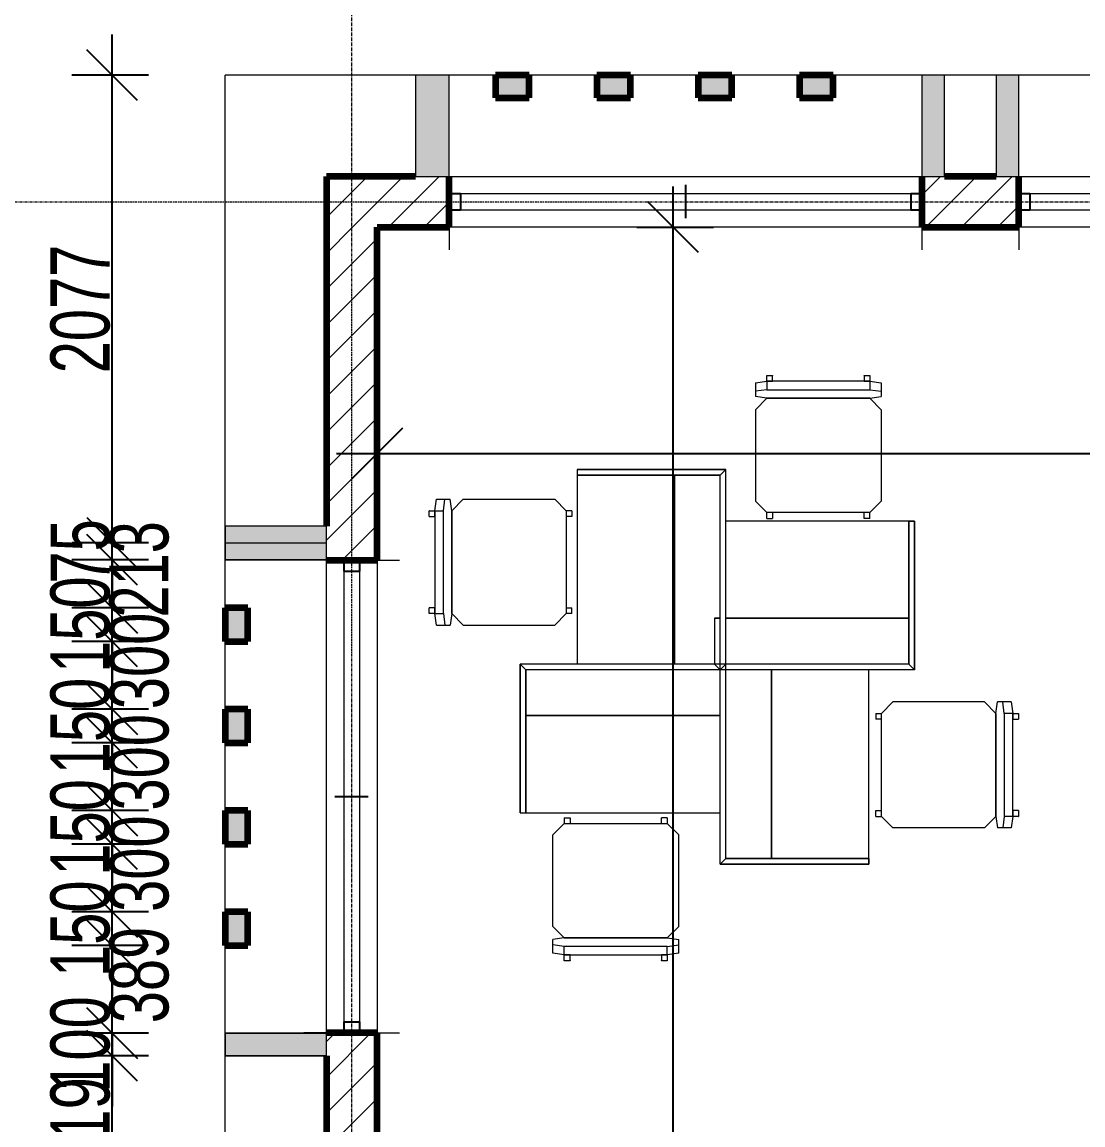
# Model space of a CAD drawing. Header units: millimetres. Extents: x -35190 to 411743, y -233114 to 23872.
# Drawn here: x 127932 to 132645, y 6863 to 11760 of the extents above; entities that cross this region are included whole.
import ezdxf

# ---------------------------------------------------------------- set-up
doc = ezdxf.new("R2010")
doc.units = ezdxf.units.MM
doc.linetypes.add('Grid Line', pattern=[22.225, 12.7, -3.175, 3.175, -3.175])
for name, color, linetype, lineweight in [('A-ANNO-DIMS', 211, 'Continuous', 9), ('A-DETL-GENF', 92, 'Continuous', 18), ('A-DETL-THIN', 151, 'Continuous', 18), ('A-GLAZ', 151, 'Continuous', 18), ('A-WALL', 113, 'Continuous', 18), ('A-WALL-PATT', 111, 'Continuous', 18), ('G-IMPT', 8, 'Continuous', 18), ('I-FURN', 30, 'Continuous', 18), ('S-GRID', 1, 'Continuous', 9)]:
    doc.layers.add(name, color=color, linetype=linetype, lineweight=lineweight)
doc.styles.add('Arial_3', font='arial.ttf', dxfattribs={"width": 0.8, "height": 375})
doc.styles.add('Arial_8', font='arial.ttf', dxfattribs={"width": 0.7, "height": 262.5})
doc.dimstyles.new('main_4_5mm', dxfattribs={"dimscale": 304.8, "dimtxt": 382.597275, "dimasz": 0.738189, "dimexe": 0.590551, "dimexo": 0.0625, "dimgap": 0.024606, "dimtad": 1, "dimdec": 0, "dimzin": 0, "dimdsep": 46, "dimtxsty": 'Arial_3', "dimblk1": 'OBLIQUE', "dimblk2": 'OBLIQUE', "dimsah": 1, "dimcen": 0.09, "dimdle": 0.590551, "dimazin": 0, "dimtfac": 1, "dimtdec": 4, "dimtix": 1, "dimtmove": 0, "dimatfit": 3, "dimfxl": 0.590551, "dimfxlon": 1, "dimtvp": 1, "dimtolj": 1, "dimtzin": 0, "dimarcsym": 2})
doc.dimstyles.new('small_3_0mm', dxfattribs={"dimscale": 304.8, "dimtxt": 191.298637, "dimasz": 0.738189, "dimexe": 0.590551, "dimexo": 0.0625, "dimgap": 0.024606, "dimtad": 1, "dimdec": 0, "dimzin": 0, "dimdsep": 46, "dimtxsty": 'Arial_8', "dimblk1": 'OBLIQUE', "dimblk2": 'OBLIQUE', "dimsah": 1, "dimcen": 0.09, "dimdle": 0.590551, "dimazin": 0, "dimtfac": 1, "dimtdec": 4, "dimtix": 1, "dimtmove": 0, "dimatfit": 3, "dimfxl": 0.590551, "dimfxlon": 1, "dimtvp": 1, "dimtolj": 1, "dimtzin": 0, "dimarcsym": 2})
doc.dimstyles.new('small_3_0mm_1', dxfattribs={"dimscale": 304.8, "dimtxt": 191.298637, "dimasz": 0.738189, "dimexe": 0.590551, "dimexo": 0.0625, "dimgap": 0.024606, "dimtad": 1, "dimdec": 0, "dimzin": 0, "dimdsep": 46, "dimtxsty": 'Arial_8', "dimblk1": 'OBLIQUE', "dimblk2": 'OBLIQUE', "dimsah": 1, "dimcen": 0.09, "dimdle": 0.590551, "dimazin": 0, "dimtfac": 1, "dimtdec": 4, "dimtix": 1, "dimtmove": 1, "dimatfit": 3, "dimfxl": 0.590551, "dimfxlon": 1, "dimtvp": 1, "dimtolj": 1, "dimtzin": 0, "dimarcsym": 2})
pattern_1 = [(45, (140110.45, -3260.38), (-79.5495, 79.5495), [])]

# ---------------------------------------------------------------- blocks, each defined once
blk = doc.blocks.new('Sliding - 2L - SL2_1 X 1_8-416756-FIRST FLOOR')
at = {"layer": 'A-GLAZ'}
for p, q in [((-723.8, 112.5), (-723.8, 212.5)), ((1376.2, 112.5), (1376.2, 212.5)), ((1326.2, 35), (-673.8, 35)), ((-673.8, -35), (1326.2, -35)), ((-723.8, -112.5), (-723.8, -192.5)), ((1376.2, -112.5), (1376.2, -212.5))]:
    blk.add_line(p, q, dxfattribs=at)
at = {"layer": 'A-GLAZ', "lineweight": 25}
for p, q in [((326.2, -75), (326.2, 72.5)), ((-673.8, 35), (-723.8, 35)), ((-673.8, -35), (-673.8, 35)), ((1376.2, 35), (1326.2, 35)), ((1326.2, -35), (1326.2, 35)), ((-723.8, -35), (-673.8, -35)), ((1326.2, -35), (1376.2, -35))]:
    blk.add_line(p, q, dxfattribs=at)
blk = doc.blocks.new('Sliding - 2L - SL2_1 X 1_8-V1-FIRST FLOOR')
at = {"layer": 'A-GLAZ'}
for p, q in [((-723.8, 112.5), (-723.8, 212.5)), ((1376.2, 112.5), (1376.2, 212.5)), ((1326.2, 35), (-673.8, 35)), ((-673.8, -35), (1326.2, -35))]:
    blk.add_line(p, q, dxfattribs=at)
at = {"layer": 'A-GLAZ', "lineweight": 25}
for p, q in [((326.2, -75), (326.2, 72.5)), ((-673.8, 35), (-723.8, 35)), ((-673.8, -35), (-673.8, 35)), ((1376.2, 35), (1326.2, 35)), ((1326.2, -35), (1326.2, 35)), ((-723.8, -35), (-673.8, -35)), ((1326.2, -35), (1376.2, -35))]:
    blk.add_line(p, q, dxfattribs=at)
blk = doc.blocks.new('Sliding - 2L - SL1_8 X 1_8-417365-FIRST FLOOR')
at = {"layer": 'A-GLAZ'}
for p, q in [((-573.8, 112.5), (-573.8, 212.5)), ((1226.2, 112.5), (1226.2, 212.5)), ((1176.2, 35), (-523.8, 35)), ((-523.8, -35), (1176.2, -35))]:
    blk.add_line(p, q, dxfattribs=at)
at = {"layer": 'A-GLAZ', "lineweight": 25}
for p, q in [((326.2, -75), (326.2, 72.5)), ((-523.8, 35), (-573.8, 35)), ((-523.8, -35), (-523.8, 35)), ((1226.2, 35), (1176.2, 35)), ((1176.2, -35), (1176.2, 35)), ((-573.8, -35), (-523.8, -35)), ((1176.2, -35), (1226.2, -35))]:
    blk.add_line(p, q, dxfattribs=at)
blk = doc.blocks.new('School04 - 12ZCVC04_dwg-579975-FIRST FLOOR')
at = {"layer": 'G-IMPT', "lineweight": 9}
for p, q in [((228.6, 1498.6), (228.6, 1473.2)), ((228.6, 1498.6), (889, 1498.6)), ((889, 1498.6), (228.6, 1498.6)), ((228.6, 1498.6), (228.6, 1473.2)), ((228.6, 1473.2), (863.6, 1473.2)), ((228.6, 1473.2), (228.6, 635)), ((863.6, 1473.2), (228.6, 1473.2)), ((228.6, 1473.2), (228.6, 635)), ((660.4, 635), (660.4, 1473.2)), ((660.4, 1473.2), (660.4, 635)), ((889, 1498.6), (863.6, 1473.2)), ((863.6, 1473.2), (889, 1498.6)), ((863.6, 609.6), (863.6, 1473.2)), ((863.6, 609.6), (863.6, 1473.2)), ((889, 635), (889, 1498.6)), ((889, 635), (889, 1498.6)), ((1701.8, 1270), (889, 1270)), ((1701.8, 1270), (889, 1270)), ((1701.8, 1270), (1727.2, 1270)), ((1701.8, 1270), (1701.8, 635)), ((1701.8, 635), (1701.8, 1270)), ((1727.2, 1270), (1701.8, 1270)), ((1727.2, 1270), (1727.2, 609.6)), ((1727.2, 609.6), (1727.2, 1270)), ((838.2, 838.2), (863.6, 838.2)), ((863.6, 838.2), (838.2, 838.2)), ((838.2, 838.2), (838.2, 635)), ((889, 838.2), (1701.8, 838.2)), ((1701.8, 838.2), (889, 838.2)), ((838.2, 635), (-25.4, 635)), ((-25.4, -25.4), (-25.4, 635)), ((838.2, 635), (-25.4, 635)), ((-25.4, 635), (0, 609.6)), ((0, 609.6), (-25.4, 635)), ((-25.4, 635), (-25.4, -25.4)), ((863.6, 609.6), (0, 609.6)), ((0, -25.4), (0, 609.6)), ((863.6, 609.6), (0, 609.6)), ((0, 609.6), (0, -25.4)), ((1701.8, 635), (838.2, 635)), ((1701.8, 635), (838.2, 635)), ((863.6, 609.6), (838.2, 635)), ((863.6, 609.6), (889, 635)), ((1727.2, 609.6), (863.6, 609.6)), ((863.6, -254), (863.6, 609.6)), ((1727.2, 609.6), (863.6, 609.6)), ((863.6, -254), (863.6, 609.6)), ((889, -228.6), (889, 635)), ((889, -228.6), (889, 635)), ((1092.2, 609.6), (1092.2, -228.6)), ((1092.2, -228.6), (1092.2, 609.6)), ((1524, -228.6), (1524, 609.6)), ((1524, -228.6), (1524, 609.6)), ((1727.2, 609.6), (1701.8, 635)), ((1701.8, 635), (1727.2, 609.6)), ((863.6, 406.4), (0, 406.4)), ((0, 406.4), (863.6, 406.4)), ((-25.4, -25.4), (0, -25.4)), ((-25.4, -25.4), (0, -25.4)), ((0, -25.4), (863.6, -25.4)), ((0, -25.4), (863.6, -25.4)), ((863.6, -254), (889, -228.6)), ((889, -228.6), (863.6, -254)), ((1524, -228.6), (889, -228.6)), ((889, -228.6), (1524, -228.6)), ((1524, -228.6), (1524, -254)), ((1524, -254), (1524, -228.6)), ((1524, -254), (863.6, -254)), ((863.6, -254), (1524, -254))]:
    blk.add_line(p, q, dxfattribs=at)
blk = doc.blocks.new('School04 - School04-579981-FIRST FLOOR')
blk.add_blockref('School04 - 12ZCVC04_dwg-579975-FIRST FLOOR', (0, 0))
blk = doc.blocks.new('Armless_Chair_987 - 12ZSTG19_dwg-581259-FIRST FLOOR')
at = {"layer": 'G-IMPT', "lineweight": 9}
for p, q in [((-583.6, 228.6), (-576.8, 279.4)), ((-576.8, 279.4), (-575.2, 279.4)), ((-576.8, 279.4), (-539, 279.4)), ((-545.8, 228.6), (-539, 279.4)), ((-539, 279.4), (-515.2, 279.4)), ((-508.3, 228.6), (-515.2, 279.4)), ((-457.2, 279.4), (-508, 228.6)), ((-457.2, 279.4), (-50.8, 279.4)), ((-50.8, 279.4), (0, 228.6)), ((-608, 228.6), (-609.6, 228.6)), ((-609.6, 203.2), (-609.6, 228.6)), ((-609.6, 228.6), (-584.2, 228.6)), ((-608, 203.2), (-609.6, 203.2)), ((-609.6, 203.2), (-584.2, 203.2)), ((-584.2, 203.2), (-584.2, 228.6)), ((-583.6, 228.6), (-583.6, -228.6)), ((-583.6, 228.6), (-545.8, 228.6)), ((-545.8, -228.6), (-545.8, 228.6)), ((-508.3, -228.6), (-508.3, 228.6)), ((-508, 228.6), (-508, -228.6)), ((25.4, 228.6), (0, 228.6)), ((0, 228.6), (0, -228.6)), ((25.4, 203.2), (0, 203.2)), ((25.4, 228.6), (25.4, 203.2)), ((-609.6, -228.6), (-609.6, -203.2)), ((-584.2, -203.2), (-609.6, -203.2)), ((-609.6, -203.2), (-608, -203.2)), ((-608, -228.6), (-609.6, -228.6)), ((-584.2, -228.6), (-609.6, -228.6)), ((-584.2, -228.6), (-584.2, -203.2)), ((-576.8, -279.4), (-583.6, -228.6)), ((-583.6, -228.6), (-545.8, -228.6)), ((-545.8, -228.6), (-539, -279.4)), ((-508.3, -228.6), (-515.2, -279.4)), ((-508, -228.6), (-457.2, -279.4)), ((0, -228.6), (-50.8, -279.4)), ((0, -203.2), (25.4, -203.2)), ((25.4, -228.6), (0, -228.6)), ((25.4, -228.6), (25.4, -203.2)), ((-576.8, -279.4), (-575.2, -279.4)), ((-576.8, -279.4), (-539, -279.4)), ((-539, -279.4), (-515.2, -279.4)), ((-457.2, -279.4), (-50.8, -279.4))]:
    blk.add_line(p, q, dxfattribs=at)
blk = doc.blocks.new('Armless_Chair_987 - Armless_Chair_987-581265-FIRST FLOOR')
blk.add_blockref('Armless_Chair_987 - 12ZSTG19_dwg-581259-FIRST FLOOR', (0, 0))
blk = doc.blocks.new('_Oblique')
at = {"color": 0, "linetype": 'ByBlock', "lineweight": -2}
blk.add_line((-0.5, -0.5), (0.5, 0.5), dxfattribs=at)
blk = doc.blocks.new('*D3814')
at = {"layer": 'A-ANNO-DIMS', "color": 0, "lineweight": -2, "transparency": 16777216}
for p, q in [((129509.4, 10006), (129509.4, 9665)), ((139309.4, 10006), (139309.4, 9665)), ((129329.4, 9845), (139489.4, 9845))]:
    blk.add_line(p, q, dxfattribs=at)
at = {"layer": 'Defpoints', "color": 0, "transparency": 16777216}
for p in [(129509.4, 10025), (139309.4, 10025), (139309.4, 9845)]:
    blk.add_point(p, dxfattribs=at)
at = {"layer": 'A-ANNO-DIMS', "color": 0, "lineweight": -2, "transparency": 16777216, "xscale": 224.9999999999999, "yscale": 224.9999999999999, "zscale": 224.9999999999999, "rotation": 180}
blk.add_blockref('_Oblique', (129509.4, 9845), dxfattribs=at)
at = {"layer": 'A-ANNO-DIMS', "color": 0, "lineweight": -2, "transparency": 16777216, "xscale": 224.9999999999999, "yscale": 224.9999999999999, "zscale": 224.9999999999999}
blk.add_blockref('_Oblique', (139309.4, 9845), dxfattribs=at)
at = {"layer": 'A-ANNO-DIMS', "color": 0, "transparency": 16777216, "insert": (134409.4, 10044), "char_height": 375, "width": 1101.88, "attachment_point": 5, "style": 'Arial_3'}
blk.add_mtext('\\A1;9800', dxfattribs=at)
blk = doc.blocks.new('*D3815')
at = {"layer": 'A-ANNO-DIMS', "color": 0, "lineweight": -2, "transparency": 16777216}
for p, q in [((130823.7, -2005.7), (130823.7, 11029.3)), ((130662.8, 10849.3), (131003.7, 10849.3)), ((130662.8, -1825.7), (131003.7, -1825.7))]:
    blk.add_line(p, q, dxfattribs=at)
at = {"layer": 'Defpoints', "color": 0, "transparency": 16777216}
for p in [(130643.7, 10849.3), (130823.7, 10849.3), (130643.7, -1825.7)]:
    blk.add_point(p, dxfattribs=at)
at = {"layer": 'A-ANNO-DIMS', "color": 0, "lineweight": -2, "transparency": 16777216, "xscale": 224.9999999999999, "yscale": 224.9999999999999, "zscale": 224.9999999999999}
for p, rotation in [((130823.7, 10849.3), 90), ((130823.7, -1825.7), 270)]:
    blk.add_blockref('_Oblique', p, dxfattribs=dict(at, rotation=rotation))
at = {"layer": 'A-ANNO-DIMS', "color": 0, "transparency": 16777216, "insert": (130624.7, 4511.8), "char_height": 375, "width": 1377.35, "attachment_point": 5, "rotation": 90, "style": 'Arial_3'}
blk.add_mtext('\\A1;12675', dxfattribs=at)
blk = doc.blocks.new('*D4106')
at = {"layer": 'A-ANNO-DIMS', "color": 0, "lineweight": -2, "transparency": 16777216}
for p, q in [((128332.9, 6371.3), (128332.9, 7350.3)), ((128493.8, 7170.3), (128152.9, 7170.3)), ((128493.8, 6551.3), (128152.9, 6551.3))]:
    blk.add_line(p, q, dxfattribs=at)
at = {"layer": 'Defpoints', "color": 0, "transparency": 16777216}
for p in [(128332.9, 7170.3), (128512.9, 7170.3), (128512.9, 6551.3)]:
    blk.add_point(p, dxfattribs=at)
at = {"layer": 'A-ANNO-DIMS', "color": 0, "lineweight": -2, "transparency": 16777216, "xscale": 224.9999999999999, "yscale": 224.9999999999999, "zscale": 224.9999999999999}
for p, rotation in [((128332.9, 7170.3), 90), ((128332.9, 6551.3), 270)]:
    blk.add_blockref('_Oblique', p, dxfattribs=dict(at, rotation=rotation))
at = {"layer": 'A-ANNO-DIMS', "color": 0, "transparency": 16777216, "insert": (128191.3, 6860.8), "char_height": 262.5, "width": 360.23, "attachment_point": 5, "rotation": 90, "style": 'Arial_8'}
blk.add_mtext('\\A1;619', dxfattribs=at)
blk = doc.blocks.new('*D4107')
at = {"layer": 'A-ANNO-DIMS', "color": 0, "lineweight": -2, "transparency": 16777216}
for p, q in [((128332.9, 7270.3), (128332.9, 7495.3)), ((128493.8, 7270.3), (128152.9, 7270.3)), ((128332.9, 7170.3), (128332.9, 7270.3)), ((128493.8, 7170.3), (128152.9, 7170.3)), ((128332.9, 7170.3), (128332.9, 6945.3))]:
    blk.add_line(p, q, dxfattribs=at)
at = {"layer": 'Defpoints', "color": 0, "transparency": 16777216}
for p in [(128332.9, 7270.3), (128512.9, 7270.3), (128512.9, 7170.3)]:
    blk.add_point(p, dxfattribs=at)
at = {"layer": 'A-ANNO-DIMS', "color": 0, "lineweight": -2, "transparency": 16777216, "xscale": 224.9999999999999, "yscale": 224.9999999999999, "zscale": 224.9999999999999}
for p, rotation in [((128332.9, 7270.3), 270), ((128332.9, 7170.3), 90)]:
    blk.add_blockref('_Oblique', p, dxfattribs=dict(at, rotation=rotation))
at = {"layer": 'A-ANNO-DIMS', "color": 0, "transparency": 16777216, "insert": (128191.3, 7220.3), "char_height": 262.5, "width": 360.23, "attachment_point": 5, "rotation": 90, "style": 'Arial_8'}
blk.add_mtext('\\A1;100', dxfattribs=at)
blk = doc.blocks.new('*D4108')
at = {"layer": 'A-ANNO-DIMS', "color": 0, "lineweight": -2, "transparency": 16777216}
for p, q in [((128332.9, 7659.3), (128332.9, 7884.3)), ((128493.8, 7659.3), (128152.9, 7659.3)), ((128332.9, 7270.3), (128332.9, 7659.3)), ((128332.9, 7270.3), (128332.9, 7659.3)), ((128493.8, 7270.3), (128152.9, 7270.3)), ((128332.9, 7270.3), (128332.9, 7045.3))]:
    blk.add_line(p, q, dxfattribs=at)
at = {"layer": 'Defpoints', "color": 0, "transparency": 16777216}
for p in [(128332.9, 7659.3), (128512.9, 7659.3), (128512.9, 7270.3)]:
    blk.add_point(p, dxfattribs=at)
at = {"layer": 'A-ANNO-DIMS', "color": 0, "lineweight": -2, "transparency": 16777216, "xscale": 224.9999999999999, "yscale": 224.9999999999999, "zscale": 224.9999999999999}
for p, rotation in [((128332.9, 7659.3), 270), ((128332.9, 7270.3), 90)]:
    blk.add_blockref('_Oblique', p, dxfattribs=dict(at, rotation=rotation))
at = {"layer": 'A-ANNO-DIMS', "color": 0, "transparency": 16777216, "insert": (128319.9, 7314.7), "char_height": 262.5, "width": 360.23, "attachment_point": 1, "rotation": 90, "line_spacing_factor": 0.941778, "style": 'Arial_8'}
blk.add_mtext('\\A1;389', dxfattribs=at)
blk = doc.blocks.new('*D4109')
at = {"layer": 'A-ANNO-DIMS', "color": 0, "lineweight": -2, "transparency": 16777216}
for p, q in [((128332.9, 7809.3), (128332.9, 8034.3)), ((128493.8, 7809.3), (128152.9, 7809.3)), ((128332.9, 7659.3), (128332.9, 7809.3)), ((128493.8, 7659.3), (128152.9, 7659.3)), ((128332.9, 7659.3), (128332.9, 7434.3))]:
    blk.add_line(p, q, dxfattribs=at)
at = {"layer": 'Defpoints', "color": 0, "transparency": 16777216}
for p in [(128332.9, 7809.3), (128512.9, 7809.3), (128512.9, 7659.3)]:
    blk.add_point(p, dxfattribs=at)
at = {"layer": 'A-ANNO-DIMS', "color": 0, "lineweight": -2, "transparency": 16777216, "xscale": 224.9999999999999, "yscale": 224.9999999999999, "zscale": 224.9999999999999}
for p, rotation in [((128332.9, 7809.3), 270), ((128332.9, 7659.3), 90)]:
    blk.add_blockref('_Oblique', p, dxfattribs=dict(at, rotation=rotation))
at = {"layer": 'A-ANNO-DIMS', "color": 0, "transparency": 16777216, "insert": (128191.3, 7734.3), "char_height": 262.5, "width": 360.23, "attachment_point": 5, "rotation": 90, "style": 'Arial_8'}
blk.add_mtext('\\A1;150', dxfattribs=at)
blk = doc.blocks.new('*D4110')
at = {"layer": 'A-ANNO-DIMS', "color": 0, "lineweight": -2, "transparency": 16777216}
for p, q in [((128332.9, 7629.3), (128332.9, 8289.3)), ((128493.8, 8109.3), (128152.9, 8109.3)), ((128493.8, 7809.3), (128152.9, 7809.3))]:
    blk.add_line(p, q, dxfattribs=at)
at = {"layer": 'Defpoints', "color": 0, "transparency": 16777216}
for p in [(128332.9, 8109.3), (128512.9, 8109.3), (128512.9, 7809.3)]:
    blk.add_point(p, dxfattribs=at)
at = {"layer": 'A-ANNO-DIMS', "color": 0, "lineweight": -2, "transparency": 16777216, "xscale": 224.9999999999999, "yscale": 224.9999999999999, "zscale": 224.9999999999999}
for p, rotation in [((128332.9, 8109.3), 90), ((128332.9, 7809.3), 270)]:
    blk.add_blockref('_Oblique', p, dxfattribs=dict(at, rotation=rotation))
at = {"layer": 'A-ANNO-DIMS', "color": 0, "transparency": 16777216, "insert": (128319.9, 7809.2), "char_height": 262.5, "width": 360.23, "attachment_point": 1, "rotation": 90, "line_spacing_factor": 0.941778, "style": 'Arial_8'}
blk.add_mtext('\\A1;300', dxfattribs=at)
blk = doc.blocks.new('*D4111')
at = {"layer": 'A-ANNO-DIMS', "color": 0, "lineweight": -2, "transparency": 16777216}
for p, q in [((128332.9, 8259.3), (128332.9, 8484.3)), ((128493.8, 8259.3), (128152.9, 8259.3)), ((128332.9, 8109.3), (128332.9, 8259.3)), ((128493.8, 8109.3), (128152.9, 8109.3)), ((128332.9, 8109.3), (128332.9, 7884.3))]:
    blk.add_line(p, q, dxfattribs=at)
at = {"layer": 'Defpoints', "color": 0, "transparency": 16777216}
for p in [(128332.9, 8259.3), (128512.9, 8259.3), (128512.9, 8109.3)]:
    blk.add_point(p, dxfattribs=at)
at = {"layer": 'A-ANNO-DIMS', "color": 0, "lineweight": -2, "transparency": 16777216, "xscale": 224.9999999999999, "yscale": 224.9999999999999, "zscale": 224.9999999999999}
for p, rotation in [((128332.9, 8259.3), 270), ((128332.9, 8109.3), 90)]:
    blk.add_blockref('_Oblique', p, dxfattribs=dict(at, rotation=rotation))
at = {"layer": 'A-ANNO-DIMS', "color": 0, "transparency": 16777216, "insert": (128191.3, 8184.3), "char_height": 262.5, "width": 360.23, "attachment_point": 5, "rotation": 90, "style": 'Arial_8'}
blk.add_mtext('\\A1;150', dxfattribs=at)
blk = doc.blocks.new('*D4112')
at = {"layer": 'A-ANNO-DIMS', "color": 0, "lineweight": -2, "transparency": 16777216}
for p, q in [((128332.9, 8079.3), (128332.9, 8739.3)), ((128493.8, 8559.3), (128152.9, 8559.3)), ((128493.8, 8259.3), (128152.9, 8259.3))]:
    blk.add_line(p, q, dxfattribs=at)
at = {"layer": 'Defpoints', "color": 0, "transparency": 16777216}
for p in [(128332.9, 8559.3), (128512.9, 8559.3), (128512.9, 8259.3)]:
    blk.add_point(p, dxfattribs=at)
at = {"layer": 'A-ANNO-DIMS', "color": 0, "lineweight": -2, "transparency": 16777216, "xscale": 224.9999999999999, "yscale": 224.9999999999999, "zscale": 224.9999999999999}
for p, rotation in [((128332.9, 8559.3), 90), ((128332.9, 8259.3), 270)]:
    blk.add_blockref('_Oblique', p, dxfattribs=dict(at, rotation=rotation))
at = {"layer": 'A-ANNO-DIMS', "color": 0, "transparency": 16777216, "insert": (128319.9, 8259.2), "char_height": 262.5, "width": 360.23, "attachment_point": 1, "rotation": 90, "line_spacing_factor": 0.941778, "style": 'Arial_8'}
blk.add_mtext('\\A1;300', dxfattribs=at)
blk = doc.blocks.new('*D4113')
at = {"layer": 'A-ANNO-DIMS', "color": 0, "lineweight": -2, "transparency": 16777216}
for p, q in [((128332.9, 8709.3), (128332.9, 8934.3)), ((128493.8, 8709.3), (128152.9, 8709.3)), ((128332.9, 8559.3), (128332.9, 8709.3)), ((128493.8, 8559.3), (128152.9, 8559.3)), ((128332.9, 8559.3), (128332.9, 8334.3))]:
    blk.add_line(p, q, dxfattribs=at)
at = {"layer": 'Defpoints', "color": 0, "transparency": 16777216}
for p in [(128332.9, 8709.3), (128512.9, 8709.3), (128512.9, 8559.3)]:
    blk.add_point(p, dxfattribs=at)
at = {"layer": 'A-ANNO-DIMS', "color": 0, "lineweight": -2, "transparency": 16777216, "xscale": 224.9999999999999, "yscale": 224.9999999999999, "zscale": 224.9999999999999}
for p, rotation in [((128332.9, 8709.3), 270), ((128332.9, 8559.3), 90)]:
    blk.add_blockref('_Oblique', p, dxfattribs=dict(at, rotation=rotation))
at = {"layer": 'A-ANNO-DIMS', "color": 0, "transparency": 16777216, "insert": (128191.3, 8634.3), "char_height": 262.5, "width": 360.23, "attachment_point": 5, "rotation": 90, "style": 'Arial_8'}
blk.add_mtext('\\A1;150', dxfattribs=at)
blk = doc.blocks.new('*D4114')
at = {"layer": 'A-ANNO-DIMS', "color": 0, "lineweight": -2, "transparency": 16777216}
for p, q in [((128332.9, 8529.3), (128332.9, 9189.3)), ((128493.8, 9009.3), (128152.9, 9009.3)), ((128493.8, 8709.3), (128152.9, 8709.3))]:
    blk.add_line(p, q, dxfattribs=at)
at = {"layer": 'Defpoints', "color": 0, "transparency": 16777216}
for p in [(128332.9, 9009.3), (128512.9, 9009.3), (128512.9, 8709.3)]:
    blk.add_point(p, dxfattribs=at)
at = {"layer": 'A-ANNO-DIMS', "color": 0, "lineweight": -2, "transparency": 16777216, "xscale": 224.9999999999999, "yscale": 224.9999999999999, "zscale": 224.9999999999999}
for p, rotation in [((128332.9, 9009.3), 90), ((128332.9, 8709.3), 270)]:
    blk.add_blockref('_Oblique', p, dxfattribs=dict(at, rotation=rotation))
at = {"layer": 'A-ANNO-DIMS', "color": 0, "transparency": 16777216, "insert": (128319.9, 8709.2), "char_height": 262.5, "width": 360.23, "attachment_point": 1, "rotation": 90, "line_spacing_factor": 0.941778, "style": 'Arial_8'}
blk.add_mtext('\\A1;300', dxfattribs=at)
blk = doc.blocks.new('*D4115')
at = {"layer": 'A-ANNO-DIMS', "color": 0, "lineweight": -2, "transparency": 16777216}
for p, q in [((128332.9, 9159.3), (128332.9, 9384.3)), ((128493.8, 9159.3), (128152.9, 9159.3)), ((128332.9, 9009.3), (128332.9, 9159.3)), ((128493.8, 9009.3), (128152.9, 9009.3)), ((128332.9, 9009.3), (128332.9, 8784.3))]:
    blk.add_line(p, q, dxfattribs=at)
at = {"layer": 'Defpoints', "color": 0, "transparency": 16777216}
for p in [(128332.9, 9159.3), (128512.9, 9159.3), (128512.9, 9009.3)]:
    blk.add_point(p, dxfattribs=at)
at = {"layer": 'A-ANNO-DIMS', "color": 0, "lineweight": -2, "transparency": 16777216, "xscale": 224.9999999999999, "yscale": 224.9999999999999, "zscale": 224.9999999999999}
for p, rotation in [((128332.9, 9159.3), 270), ((128332.9, 9009.3), 90)]:
    blk.add_blockref('_Oblique', p, dxfattribs=dict(at, rotation=rotation))
at = {"layer": 'A-ANNO-DIMS', "color": 0, "transparency": 16777216, "insert": (128191.3, 9084.3), "char_height": 262.5, "width": 360.23, "attachment_point": 5, "rotation": 90, "style": 'Arial_8'}
blk.add_mtext('\\A1;150', dxfattribs=at)
blk = doc.blocks.new('*D4116')
at = {"layer": 'A-ANNO-DIMS', "color": 0, "lineweight": -2, "transparency": 16777216}
for p, q in [((128332.9, 8979.3), (128332.9, 9552.3)), ((128493.8, 9372.3), (128152.9, 9372.3)), ((128493.8, 9159.3), (128152.9, 9159.3))]:
    blk.add_line(p, q, dxfattribs=at)
at = {"layer": 'Defpoints', "color": 0, "transparency": 16777216}
for p in [(128332.9, 9372.3), (128512.9, 9372.3), (128512.9, 9159.3)]:
    blk.add_point(p, dxfattribs=at)
at = {"layer": 'A-ANNO-DIMS', "color": 0, "lineweight": -2, "transparency": 16777216, "xscale": 224.9999999999999, "yscale": 224.9999999999999, "zscale": 224.9999999999999}
for p, rotation in [((128332.9, 9372.3), 90), ((128332.9, 9159.3), 270)]:
    blk.add_blockref('_Oblique', p, dxfattribs=dict(at, rotation=rotation))
at = {"layer": 'A-ANNO-DIMS', "color": 0, "transparency": 16777216, "insert": (128319.9, 9115.7), "char_height": 262.5, "width": 360.23, "attachment_point": 1, "rotation": 90, "line_spacing_factor": 0.941778, "style": 'Arial_8'}
blk.add_mtext('\\A1;213', dxfattribs=at)
blk = doc.blocks.new('*D4117')
at = {"layer": 'A-ANNO-DIMS', "color": 0, "lineweight": -2, "transparency": 16777216}
for p, q in [((128332.9, 9447.3), (128332.9, 9672.3)), ((128493.8, 9447.3), (128152.9, 9447.3)), ((128332.9, 9372.3), (128332.9, 9447.3)), ((128493.8, 9372.3), (128152.9, 9372.3)), ((128332.9, 9372.3), (128332.9, 9147.3))]:
    blk.add_line(p, q, dxfattribs=at)
at = {"layer": 'Defpoints', "color": 0, "transparency": 16777216}
for p in [(128332.9, 9447.3), (128512.9, 9447.3), (128512.9, 9372.3)]:
    blk.add_point(p, dxfattribs=at)
at = {"layer": 'A-ANNO-DIMS', "color": 0, "lineweight": -2, "transparency": 16777216, "xscale": 224.9999999999999, "yscale": 224.9999999999999, "zscale": 224.9999999999999}
for p, rotation in [((128332.9, 9447.3), 270), ((128332.9, 9372.3), 90)]:
    blk.add_blockref('_Oblique', p, dxfattribs=dict(at, rotation=rotation))
at = {"layer": 'A-ANNO-DIMS', "color": 0, "transparency": 16777216, "insert": (128191.9, 9409.8), "char_height": 262.5, "width": 240.153, "attachment_point": 5, "rotation": 90, "style": 'Arial_8'}
blk.add_mtext('\\A1;75', dxfattribs=at)
blk = doc.blocks.new('*D4118')
at = {"layer": 'A-ANNO-DIMS', "color": 0, "lineweight": -2, "transparency": 16777216}
for p, q in [((128332.9, 9267.3), (128332.9, 11704.3)), ((128493.8, 11524.3), (128152.9, 11524.3)), ((128493.8, 9447.3), (128152.9, 9447.3))]:
    blk.add_line(p, q, dxfattribs=at)
at = {"layer": 'Defpoints', "color": 0, "transparency": 16777216}
for p in [(128332.9, 11524.3), (128512.9, 11524.3), (128512.9, 9447.3)]:
    blk.add_point(p, dxfattribs=at)
at = {"layer": 'A-ANNO-DIMS', "color": 0, "lineweight": -2, "transparency": 16777216, "xscale": 224.9999999999999, "yscale": 224.9999999999999, "zscale": 224.9999999999999}
for p, rotation in [((128332.9, 11524.3), 90), ((128332.9, 9447.3), 270)]:
    blk.add_blockref('_Oblique', p, dxfattribs=dict(at, rotation=rotation))
at = {"layer": 'A-ANNO-DIMS', "color": 0, "transparency": 16777216, "insert": (128191.3, 10485.8), "char_height": 262.5, "width": 480.307, "attachment_point": 5, "rotation": 90, "style": 'Arial_8'}
blk.add_mtext('\\A1;2077', dxfattribs=at)

msp = doc.modelspace()

# ---------------------------------------------------------------- hatches: boundary and pattern name
at = {"layer": 'A-DETL-GENF'}
h = msp.add_hatch(color=1, dxfattribs=at)
h.paths.add_polyline_path([(129284.4, -12125.7), (129284.4, -11900.7), (128384.4, -11900.7), (128384.4, -12125.7)])
h.paths.add_polyline_path([(182459.4, -12125.7), (182459.4, -11900.7), (181559.4, -11900.7), (181559.4, -12125.7), (182138.2, -12125.7)])
h.paths.add_polyline_path([(129609.4, -3475.7), (130809.4, -3475.7), (130809.4, -3250.7), (129609.4, -3250.7), (129609.4, -3448.4)])
h.paths.add_polyline_path([(180034.2, -3475.7), (181234.2, -3475.7), (181234.2, -3250.7), (180034.2, -3250.7), (180034.2, -3293)])
h.paths.add_polyline_path([(129284.4, 4202.3), (129284.4, 4352.3), (128834.4, 4352.3), (128834.4, 4202.3)])
h.paths.add_polyline_path([(181559.4, 4301.3), (182009.4, 4301.3), (182009.4, 4451.3), (181559.4, 4451.3)])
h.paths.add_polyline_path([(128834.4, 6451.3), (129284.4, 6451.3), (129284.4, 6551.3), (128834.4, 6551.3), (128834.4, 6452.3)])
h.paths.add_polyline_path([(181559.4, 6551.3), (182009.4, 6551.3), (182009.4, 6651.3), (181559.4, 6651.3)])
h.paths.add_polyline_path([(128834.4, 7170.3), (129284.4, 7170.3), (129284.4, 7270.3), (128834.4, 7270.3)])
h.paths.add_polyline_path([(182009.4, 7270.3), (182009.4, 7370.3), (181559.4, 7370.3), (181559.4, 7270.3)])
h.paths.add_polyline_path([(129284.4, 9372.3), (129284.4, 9522.3), (128834.4, 9522.3), (128834.4, 9372.3)])
h.paths.add_polyline_path([(181559.4, 9470.3), (182009.4, 9470.3), (182009.4, 9620.3), (181559.4, 9620.3)])
h.paths.add_polyline_path([(129829.4, 11074.3), (129829.4, 11524.3), (129679.4, 11524.3), (129679.4, 11074.3)])
h.paths.add_polyline_path([(132029.4, 11074.3), (132029.4, 11524.3), (131929.4, 11524.3), (131929.4, 11074.3)])
h.paths.add_polyline_path([(132359.4, 11074.3), (132359.4, 11524.3), (132259.4, 11524.3), (132259.4, 11074.3)])
h.paths.add_polyline_path([(134159.4, 11074.3), (134309.4, 11074.3), (134309.4, 11524.3), (134159.4, 11524.3), (134159.4, 11420.5)])
h.paths.add_polyline_path([(181089.4, 11074.3), (181239.4, 11074.3), (181239.4, 11524.3), (181089.4, 11524.3)])
h.paths.add_polyline_path([(176564.4, 11074.3), (176714.4, 11074.3), (176714.4, 11524.3), (176564.4, 11524.3)])
at = {"layer": 'A-WALL-PATT'}
for points in [[(130184.8, 11424.3), (130184.8, 11524.3), (130034.8, 11524.3), (130034.8, 11424.3)], [(130484.8, 11424.3), (130634.8, 11424.3), (130634.8, 11524.3), (130484.8, 11524.3)], [(131084.8, 11424.3), (131084.8, 11524.3), (130934.8, 11524.3), (130934.8, 11424.3)], [(131534.8, 11424.3), (131534.8, 11524.3), (131384.8, 11524.3), (131384.8, 11424.3)], [(128934.4, 9009.3), (128934.4, 9159.3), (128834.4, 9159.3), (128834.4, 9009.3)], [(128934.4, 8559.3), (128934.4, 8709.3), (128834.4, 8709.3), (128834.4, 8559.3)], [(128934.4, 8109.3), (128934.4, 8259.3), (128834.4, 8259.3), (128834.4, 8109.3)], [(128934.4, 7659.3), (128934.4, 7809.3), (128834.4, 7809.3), (128834.4, 7659.3)]]:
    msp.add_hatch(color=1, dxfattribs=at).paths.add_polyline_path(points)
h = msp.add_hatch(dxfattribs=at)
h.set_pattern_fill('FP_1', color=256, style=0, pattern_type=2)
h.set_pattern_definition(pattern_1)
h.paths.add_polyline_path([(129829.4, 10849.3), (129829.4, 11074.3), (129284.4, 11074.3), (129284.4, 10849.3), (129679.4, 10849.3)])
h.paths.add_polyline_path([(139064.4, 10849.3), (139309.4, 10849.3), (139309.4, 11074.3), (139064.4, 11074.3)])
h.paths.add_polyline_path([(131929.4, 10849.3), (132359.4, 10849.3), (132359.4, 11074.3), (131929.4, 11074.3)])
h.paths.add_polyline_path([(136489.4, 10849.3), (136964.4, 10849.3), (136964.4, 11074.3), (136489.4, 11074.3)])
h.paths.add_polyline_path([(134309.4, 10849.3), (134689.4, 10849.3), (134689.4, 11074.3), (134159.4, 11074.3), (134159.4, 10849.3)])
h = msp.add_hatch(dxfattribs=at)
h.set_pattern_fill('FP_1', color=256, style=0, pattern_type=2)
h.set_pattern_definition(pattern_1)
h.paths.add_polyline_path([(129284.4, -11900.7), (129509.4, -11900.7), (129509.4, -5275.7), (129284.4, -5275.7), (129284.4, -11857)])
h.paths.add_polyline_path([(129457, -3475.7), (129509.4, -3475.7), (129509.4, -3190.7), (129284.4, -3190.7), (129284.4, -3475.7)])
h.paths.add_polyline_path([(129457, -2290.7), (129509.4, -2290.7), (129509.4, -1648.7), (129284.4, -1648.7), (129284.4, -2290.7)])
h.paths.add_polyline_path([(129509.4, -148.7), (129509.4, 651.3), (129284.4, 651.3), (129284.4, -148.7), (129457, -148.7)])
h.paths.add_polyline_path([(129284.4, 2751.3), (129509.4, 2751.3), (129509.4, 4352.3), (129284.4, 4352.3), (129284.4, 3107.1)])
h.paths.add_polyline_path([(129457, 6452.3), (129509.4, 6452.3), (129509.4, 7271.3), (129284.4, 7271.3), (129284.4, 6452.3)])
h.paths.add_polyline_path([(129509.4, 9371.3), (129509.4, 10849.3), (129284.4, 10849.3), (129284.4, 9371.3), (129457, 9371.3)])

# ---------------------------------------------------------------- linework, layer by layer
at = {"layer": 'A-DETL-THIN', "color": 1}
for p, q in [((128834.4, 4202.3), (128834.4, 11524.3)), ((134309.4, 11524.3), (128834.4, 11524.3)), ((129829.4, 11074.3), (129829.4, 11524.3)), ((131929.4, 11524.3), (131929.4, 11074.3)), ((132029.4, 11124.3), (132029.4, 11524.3)), ((132259.4, 11524.3), (132259.4, 11124.3)), ((132359.4, 11074.3), (132359.4, 11524.3)), ((128834.4, 9447.3), (129284.4, 9447.3)), ((129284.4, 9372.3), (128834.4, 9372.3)), ((128834.4, 7270.3), (129284.4, 7270.3)), ((129284.4, 7170.3), (128834.4, 7170.3))]:
    msp.add_line(p, q, dxfattribs=at)
at = {"layer": 'A-DETL-THIN'}
for p, q in [((129829.4, 11524.3), (129679.4, 11524.3)), ((129679.4, 11524.3), (129679.4, 11074.3)), ((129829.4, 11074.3), (129829.4, 11524.3)), ((132029.4, 11524.3), (131929.4, 11524.3)), ((131929.4, 11524.3), (131929.4, 11074.3)), ((132029.4, 11074.3), (132029.4, 11524.3)), ((132359.4, 11524.3), (132259.4, 11524.3)), ((132259.4, 11524.3), (132259.4, 11074.3)), ((132359.4, 11074.3), (132359.4, 11524.3)), ((129679.4, 11074.3), (129829.4, 11074.3)), ((131929.4, 11074.3), (132029.4, 11074.3)), ((132259.4, 11074.3), (132359.4, 11074.3)), ((129284.4, 9522.3), (128834.4, 9522.3)), ((128834.4, 9522.3), (128834.4, 9372.3)), ((129284.4, 9372.3), (129284.4, 9522.3)), ((128834.4, 9372.3), (129284.4, 9372.3)), ((129284.4, 7270.3), (128834.4, 7270.3)), ((128834.4, 7270.3), (128834.4, 7170.3)), ((129284.4, 7170.3), (129284.4, 7270.3)), ((128834.4, 7170.3), (129284.4, 7170.3))]:
    msp.add_line(p, q, dxfattribs=at)
at = {"layer": 'A-WALL', "lineweight": 140}
for p, q in [((130034.8, 11524.3), (130034.8, 11424.3)), ((130184.8, 11524.3), (130034.8, 11524.3)), ((130184.8, 11424.3), (130184.8, 11524.3)), ((130484.8, 11524.3), (130484.8, 11424.3)), ((130634.8, 11524.3), (130484.8, 11524.3)), ((130634.8, 11424.3), (130634.8, 11524.3)), ((130934.8, 11524.3), (130934.8, 11424.3)), ((131084.8, 11524.3), (130934.8, 11524.3)), ((131084.8, 11424.3), (131084.8, 11524.3)), ((131384.8, 11524.3), (131384.8, 11424.3)), ((131534.8, 11524.3), (131384.8, 11524.3)), ((131534.8, 11424.3), (131534.8, 11524.3)), ((130034.8, 11424.3), (130184.8, 11424.3)), ((130484.8, 11424.3), (130634.8, 11424.3)), ((130934.8, 11424.3), (131084.8, 11424.3)), ((131384.8, 11424.3), (131534.8, 11424.3)), ((129284.4, 11074.3), (129284.4, 9522.3)), ((129679.4, 11074.3), (129284.4, 11074.3)), ((129829.4, 10849.3), (129829.4, 11074.3)), ((131929.4, 11074.3), (131929.4, 10849.3)), ((132259.4, 11074.3), (132029.4, 11074.3)), ((132359.4, 10849.3), (132359.4, 11074.3)), ((129509.4, 9371.3), (129509.4, 10849.3)), ((129509.4, 10849.3), (129829.4, 10849.3)), ((131929.4, 10849.3), (132359.4, 10849.3)), ((129284.4, 9372.3), (129284.4, 9371.3)), ((129284.4, 9371.3), (129509.4, 9371.3)), ((128934.4, 9159.3), (128834.4, 9159.3)), ((128834.4, 9159.3), (128834.4, 9009.3)), ((128934.4, 9009.3), (128934.4, 9159.3)), ((128834.4, 9009.3), (128934.4, 9009.3)), ((128934.4, 8709.3), (128834.4, 8709.3)), ((128834.4, 8709.3), (128834.4, 8559.3)), ((128934.4, 8559.3), (128934.4, 8709.3)), ((128834.4, 8559.3), (128934.4, 8559.3)), ((128934.4, 8259.3), (128834.4, 8259.3)), ((128834.4, 8259.3), (128834.4, 8109.3)), ((128934.4, 8109.3), (128934.4, 8259.3)), ((128834.4, 8109.3), (128934.4, 8109.3)), ((128934.4, 7809.3), (128834.4, 7809.3)), ((128834.4, 7809.3), (128834.4, 7659.3)), ((128934.4, 7659.3), (128934.4, 7809.3)), ((128834.4, 7659.3), (128934.4, 7659.3)), ((129284.4, 7271.3), (129284.4, 7270.3)), ((129509.4, 7271.3), (129284.4, 7271.3)), ((129509.4, 6452.3), (129509.4, 7271.3)), ((129284.4, 7170.3), (129284.4, 6551.3))]:
    msp.add_line(p, q, dxfattribs=at)
at = {"layer": 'A-WALL'}
for p, q in [((129829.4, 11074.3), (131929.4, 11074.3)), ((132359.4, 11074.3), (134159.4, 11074.3)), ((131929.4, 10849.3), (129829.4, 10849.3)), ((134159.4, 10849.3), (132359.4, 10849.3)), ((129284.4, 7271.3), (129284.4, 9371.3)), ((129509.4, 9371.3), (129509.4, 7271.3))]:
    msp.add_line(p, q, dxfattribs=at)
at = {"layer": 'S-GRID', "linetype": 'Grid Line'}
for p, q in [((129396.9, -26662), (129396.9, 15610.8)), ((124075.2, 10961.8), (187181.8, 10961.8))]:
    msp.add_line(p, q, dxfattribs=at)

# ---------------------------------------------------------------- block references
at = {"layer": 'A-GLAZ'}
for name, p, rotation in [('Sliding - 2L - SL2_1 X 1_8-V1-FIRST FLOOR', (131205.5, 10961.8), 180), ('Sliding - 2L - SL1_8 X 1_8-417365-FIRST FLOOR', (133585.5, 10961.8), 180), ('Sliding - 2L - SL2_1 X 1_8-416756-FIRST FLOOR', (129396.9, 8647.5), 269.9999999999999)]:
    msp.add_blockref(name, p, dxfattribs=dict(at, rotation=rotation))
at = {"layer": 'I-FURN'}
for p, rotation in [((131469.4, 9581.8), 269.9999999999999), ((131749.4, 8461.8), 180), ((130569.4, 8201.8), 90)]:
    msp.add_blockref('Armless_Chair_987 - Armless_Chair_987-581265-FIRST FLOOR', p, dxfattribs=dict(at, rotation=rotation))
for name, p in [('School04 - School04-579981-FIRST FLOOR', (130169.4, 8274.3)), ('Armless_Chair_987 - Armless_Chair_987-581265-FIRST FLOOR', (130349.4, 9361.8))]:
    msp.add_blockref(name, p, dxfattribs=at)

# ---------------------------------------------------------------- dimensions: what is measured, and where the dimension line sits
at = {"layer": 'A-ANNO-DIMS'}
for base, p1, p2, dimstyle, override, picture, middle in [((128332.9, 11524.3), (128512.9, 9447.3), (128512.9, 11524.3), 'small_3_0mm', {"dimpost": '<>', "dimfxl": 2077}, '*D4118', (128191.3, 10485.8)), ((130823.7, 10849.3), (130643.7, -1825.7), (130643.7, 10849.3), 'main_4_5mm', {"dimpost": '<>', "dimfxl": 12675}, '*D3815', (130624.7, 4511.8)), ((128332.9, 9447.3), (128512.9, 9372.3), (128512.9, 9447.3), 'small_3_0mm', {"dimpost": '<>', "dimfxl": 75}, '*D4117', (128191.9, 9409.8)), ((128332.9, 9159.3), (128512.9, 9009.3), (128512.9, 9159.3), 'small_3_0mm', {"dimpost": '<>', "dimfxl": 150}, '*D4115', (128191.3, 9084.3)), ((128332.9, 8709.3), (128512.9, 8559.3), (128512.9, 8709.3), 'small_3_0mm', {"dimpost": '<>', "dimfxl": 150}, '*D4113', (128191.3, 8634.3)), ((128332.9, 8259.3), (128512.9, 8109.3), (128512.9, 8259.3), 'small_3_0mm', {"dimpost": '<>', "dimfxl": 150}, '*D4111', (128191.3, 8184.3)), ((128332.9, 7809.3), (128512.9, 7659.3), (128512.9, 7809.3), 'small_3_0mm', {"dimpost": '<>', "dimfxl": 150}, '*D4109', (128191.3, 7734.3)), ((128332.9, 7270.3), (128512.9, 7170.3), (128512.9, 7270.3), 'small_3_0mm', {"dimpost": '<>', "dimfxl": 100}, '*D4107', (128191.3, 7220.3)), ((128332.9, 7170.3), (128512.9, 6551.3), (128512.9, 7170.3), 'small_3_0mm', {"dimpost": '<>', "dimfxl": 619}, '*D4106', (128191.3, 6860.8))]:
    dim = msp.add_linear_dim(base=base, p1=p1, p2=p2, angle=90, dimstyle=dimstyle, override=override, dxfattribs=at)
    dim.commit()
    dim.dimension.update_dxf_attribs({"geometry": picture, "text_midpoint": middle})
dim = msp.add_linear_dim(base=(139309.4, 9845), p1=(129509.4, 10025), p2=(139309.4, 10025), dimstyle='main_4_5mm', override={"dimpost": '<>', "dimfxl": 9800}, dxfattribs=at)
dim.commit()
dim.dimension.update_dxf_attribs({"geometry": '*D3814', "text_midpoint": (134409.4, 10044)})
for base, p1, p2, override, picture, middle in [((128332.9, 9372.3), (128512.9, 9159.3), (128512.9, 9372.3), {"dimpost": '<>', "dimfxl": 213}, '*D4116', (128494.9, 9295.8)), ((128332.9, 9009.3), (128512.9, 8709.3), (128512.9, 9009.3), {"dimpost": '<>', "dimfxl": 300}, '*D4114', (128494.9, 8889.3)), ((128332.9, 8559.3), (128512.9, 8259.3), (128512.9, 8559.3), {"dimpost": '<>', "dimfxl": 300}, '*D4112', (128494.9, 8439.3)), ((128332.9, 8109.3), (128512.9, 7809.3), (128512.9, 8109.3), {"dimpost": '<>', "dimfxl": 300}, '*D4110', (128494.9, 7989.3)), ((128332.9, 7659.3), (128512.9, 7270.3), (128512.9, 7659.3), {"dimpost": '<>', "dimfxl": 389}, '*D4108', (128494.9, 7494.8))]:
    dim = msp.add_linear_dim(base=base, p1=p1, p2=p2, angle=90, dimstyle='small_3_0mm_1', override=override, dxfattribs=at)
    dim.commit()
    dim.dimension.update_dxf_attribs({"geometry": picture, "text_midpoint": middle, "dimtype": 160, "text_rotation": 90})

doc.saveas('drawing.dxf')
